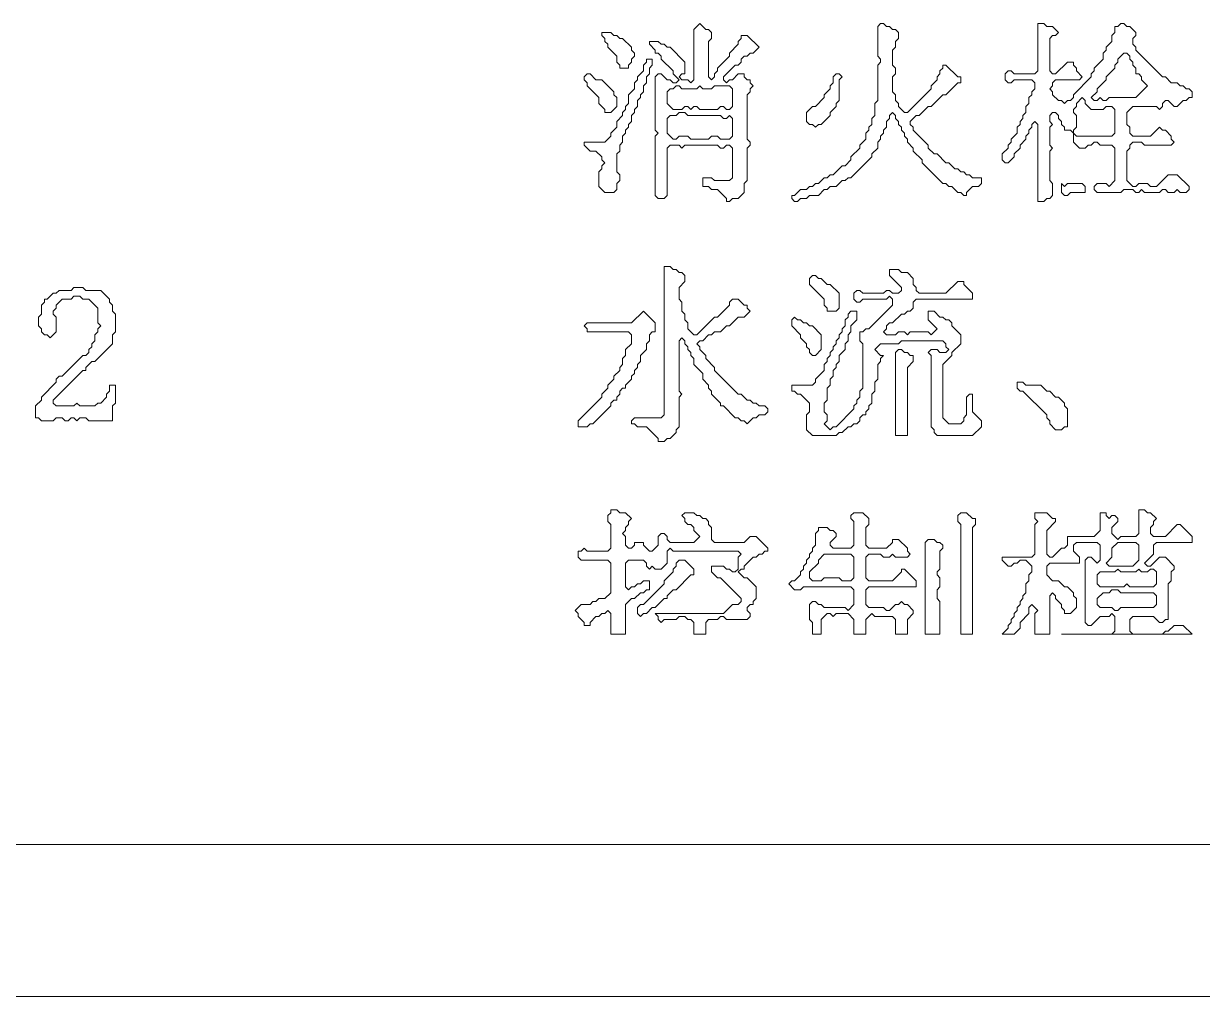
# Model space of a CAD drawing. Header units: millimetres. Extents: x 3 to 412, y 4 to 290.
# Drawn here: x 296.53 to 331.34, y 4.19 to 32.93 of the extents above; entities that cross this region are included whole.
import ezdxf

# ---------------------------------------------------------------- set-up
doc = ezdxf.new("R2010")
doc.units = ezdxf.units.MM
doc.layers.add('TRACE_STRAIGHT', color=5, linetype='Continuous', lineweight=0)
doc.layers.add('TRACE_TEXT_SYMBOL', color=6, linetype='Continuous', lineweight=0)

msp = doc.modelspace()

# ---------------------------------------------------------------- linework, layer by layer
at = {"layer": 'TRACE_STRAIGHT', "color": 5}
for p, q in [((152.324, 8.672), (376.637, 8.672)), ((234.193, 4.187), (411.947, 4.187))]:
    msp.add_line(p, q, dxfattribs=at)
at = {"layer": 'TRACE_TEXT_SYMBOL', "color": 6}
for points in [[(316.494, 32.928), (316.318, 32.753), (316.318, 31.264), (316.231, 31.176), (316.143, 31.264), (315.968, 31.264), (315.881, 31.352), (315.968, 31.439), (316.056, 31.439), (316.056, 31.789), (315.618, 32.227), (315.53, 32.227), (315.443, 32.315), (315.355, 32.315), (315.268, 32.402), (315.005, 32.402), (315.005, 32.315), (315.18, 32.14), (315.18, 32.052), (315.268, 32.052), (315.355, 31.965), (315.355, 31.877), (315.705, 31.527), (315.705, 31.439), (315.881, 31.264), (315.793, 31.176), (315.705, 31.176), (315.618, 31.264), (315.53, 31.264), (315.355, 31.439), (315.268, 31.439), (315.18, 31.352), (315.18, 29.775), (315.268, 29.688), (315.18, 29.6), (315.18, 27.849), (315.268, 27.761), (315.443, 27.761), (315.53, 27.849), (315.53, 29.25), (315.618, 29.337), (315.881, 29.337), (315.968, 29.25), (316.056, 29.337), (317.019, 29.337), (317.107, 29.25), (317.194, 29.25), (317.282, 29.337), (317.369, 29.337), (317.457, 29.25), (317.457, 28.374), (317.369, 28.287), (316.931, 28.287), (316.844, 28.374), (316.581, 28.374), (316.581, 28.111), (316.756, 28.111), (316.844, 28.024), (317.019, 28.024), (317.282, 27.761), (317.282, 27.673), (317.369, 27.673), (317.457, 27.761), (317.632, 27.761)], [(317.632, 27.761), (317.807, 27.936), (317.807, 28.199), (317.895, 28.287), (317.895, 29.25), (317.982, 29.337), (317.982, 29.425), (317.895, 29.513), (317.895, 30.826), (317.982, 30.914), (317.982, 31.001), (318.07, 31.089), (317.982, 31.176), (317.982, 31.264), (317.895, 31.264), (317.807, 31.352), (317.807, 31.439), (317.632, 31.439), (317.457, 31.264), (317.369, 31.264), (317.282, 31.176), (317.194, 31.264), (317.194, 31.352), (317.544, 31.702), (317.632, 31.702), (317.72, 31.789), (317.72, 31.877), (317.807, 31.965), (317.895, 31.965), (317.982, 32.052), (318.07, 32.052), (318.245, 32.227), (317.895, 32.578), (317.72, 32.578), (317.72, 32.49), (317.632, 32.402), (317.632, 32.315), (317.369, 32.052), (317.369, 31.965), (317.019, 31.614), (317.019, 31.527), (316.931, 31.439), (316.931, 31.352), (316.844, 31.264), (316.756, 31.352), (316.756, 32.402), (316.844, 32.49), (316.844, 32.665), (316.756, 32.753), (316.669, 32.753), (316.494, 32.928)], [(321.836, 32.928), (321.748, 32.84), (321.748, 31.965), (321.836, 31.877), (321.836, 31.789), (321.748, 31.702), (321.748, 30.651), (321.66, 30.563), (321.66, 30.213), (321.573, 30.126), (321.573, 29.95), (321.485, 29.863), (321.485, 29.775), (321.398, 29.688), (321.398, 29.513), (321.223, 29.337), (321.223, 29.25), (320.96, 28.987), (320.96, 28.9), (320.785, 28.724), (320.697, 28.724), (320.434, 28.462), (320.347, 28.462), (320.259, 28.374), (320.172, 28.374), (319.997, 28.199), (319.909, 28.199), (319.821, 28.111), (319.734, 28.111), (319.646, 28.024), (319.471, 28.024), (319.296, 27.849), (319.208, 27.849), (319.208, 27.761), (319.296, 27.673), (319.384, 27.673), (319.471, 27.761), (319.646, 27.761), (319.734, 27.849), (319.997, 27.849), (320.172, 28.024), (320.259, 28.024), (320.347, 28.111), (320.522, 28.111), (320.697, 28.287), (320.785, 28.287), (320.872, 28.374), (320.96, 28.374), (321.573, 28.987), (321.573, 29.075), (321.748, 29.25), (321.748, 29.425), (321.836, 29.513), (321.836, 29.6), (321.923, 29.688), (321.923, 29.775), (322.011, 29.863), (322.011, 30.038), (322.098, 30.126), (322.098, 30.213), (322.186, 30.301), (322.273, 30.213), (322.273, 30.126), (322.361, 30.038)], [(322.361, 30.476), (322.361, 30.563), (322.273, 30.651), (322.273, 30.826), (322.186, 30.914), (322.186, 31.352), (322.273, 31.439), (322.273, 31.614), (322.186, 31.702), (322.186, 32.14), (322.273, 32.227), (322.273, 32.402), (322.361, 32.49), (322.361, 32.665), (322.273, 32.753), (322.186, 32.753), (322.098, 32.84), (322.011, 32.84), (321.923, 32.928), (321.836, 32.928)], [(326.477, 32.928), (326.477, 31.527), (326.389, 31.439), (325.776, 31.439), (325.689, 31.527), (325.601, 31.527), (325.514, 31.439), (325.514, 31.264), (325.601, 31.176), (325.689, 31.176), (325.776, 31.264), (326.302, 31.264), (326.389, 31.176), (326.389, 31.001), (326.302, 30.914), (326.302, 30.826), (326.214, 30.739), (326.214, 30.563), (326.127, 30.476), (326.127, 30.301), (326.039, 30.213), (326.039, 30.126), (325.952, 30.038), (325.952, 29.95), (325.864, 29.863), (325.864, 29.688), (325.689, 29.513), (325.689, 29.425), (325.601, 29.337), (325.601, 29.25), (325.426, 29.075), (325.426, 28.9), (325.514, 28.812), (325.601, 28.812), (325.776, 28.987), (325.776, 29.075), (325.952, 29.25), (325.952, 29.337), (326.127, 29.513), (326.127, 29.6), (326.214, 29.688), (326.214, 29.775), (326.302, 29.863), (326.302, 29.95), (326.389, 30.038), (326.477, 29.95), (326.477, 27.673), (326.652, 27.673), (326.74, 27.761), (326.827, 27.761), (326.915, 27.849), (326.915, 28.199), (326.827, 28.287), (326.827, 29.162), (326.915, 29.25), (326.827, 29.337), (326.827, 29.863), (326.915, 29.95), (326.827, 30.038), (326.827, 30.213), (326.915, 30.301), (327.003, 30.301), (327.09, 30.213), (327.09, 30.126)], [(327.003, 31.264), (327.703, 31.264), (327.791, 31.352), (327.616, 31.527), (327.616, 31.614), (327.528, 31.702), (327.528, 31.789), (327.353, 31.789), (327.003, 31.439), (326.915, 31.439), (326.827, 31.527), (326.827, 32.49), (326.915, 32.578), (327.003, 32.578), (327.09, 32.665), (326.915, 32.84), (326.74, 32.84), (326.652, 32.928), (326.477, 32.928)], [(329.805, 29.6), (329.279, 29.6), (329.192, 29.688), (329.192, 29.863), (329.104, 29.95), (329.104, 30.301), (329.279, 30.476), (329.98, 30.476), (330.068, 30.388), (330.155, 30.476), (330.155, 30.563), (330.243, 30.651), (330.33, 30.651), (330.505, 30.476), (330.593, 30.476), (330.768, 30.651), (330.856, 30.651), (330.943, 30.739), (331.031, 30.739), (331.031, 30.914), (330.943, 31.001), (330.856, 31.001), (330.768, 31.089), (330.681, 31.089), (330.593, 31.176), (330.418, 31.176), (330.243, 31.352), (330.155, 31.352), (329.367, 32.14), (329.367, 32.227), (329.279, 32.315), (329.279, 32.49), (329.367, 32.578), (329.367, 32.665), (329.192, 32.84), (329.104, 32.84), (329.017, 32.928), (328.929, 32.928), (328.842, 32.84), (328.754, 32.84), (328.754, 32.665), (328.666, 32.578), (328.666, 32.402), (328.491, 32.227), (328.491, 32.14), (328.404, 32.052), (328.404, 31.877), (328.141, 31.614), (328.141, 31.527), (328.053, 31.439), (328.053, 31.352), (327.528, 30.826), (327.528, 30.739), (327.44, 30.651), (327.353, 30.651), (327.265, 30.563), (327.178, 30.651), (327.09, 30.651), (326.915, 30.826), (326.915, 30.914), (326.827, 31.001), (326.915, 31.089), (326.915, 31.176), (327.003, 31.264)], [(322.361, 30.038), (322.361, 29.95), (322.449, 29.863), (322.449, 29.775), (322.536, 29.688), (322.536, 29.6), (322.624, 29.513), (322.624, 29.425), (322.799, 29.25), (322.799, 29.162), (323.062, 28.9), (323.062, 28.812), (323.675, 28.199), (323.762, 28.199), (323.85, 28.111), (323.937, 28.111), (324.113, 27.936), (324.2, 27.936), (324.288, 27.849), (324.375, 27.849), (324.375, 27.936), (324.55, 28.111), (324.726, 28.111), (324.813, 28.199), (324.813, 28.374), (324.55, 28.374), (324.463, 28.462), (324.375, 28.462), (324.288, 28.549), (324.2, 28.549), (324.113, 28.637), (324.025, 28.637), (323.85, 28.812), (323.762, 28.812), (323.5, 29.075), (323.412, 29.075), (323.237, 29.25), (323.237, 29.337), (322.799, 29.775), (322.799, 29.863), (322.711, 29.95), (322.711, 30.038), (322.887, 30.213), (322.974, 30.213), (323.237, 30.476), (323.324, 30.476), (323.675, 30.826), (323.762, 30.826), (324.113, 31.176), (324.2, 31.176), (324.2, 31.352), (324.113, 31.352), (323.762, 31.702), (323.675, 31.702), (323.675, 31.614), (323.587, 31.527), (323.587, 31.439), (323.5, 31.352), (323.5, 31.264), (323.324, 31.089), (323.324, 31.001), (322.624, 30.301), (322.536, 30.301), (322.361, 30.476)], [(327.09, 30.126), (327.178, 30.038), (327.178, 29.95), (327.265, 29.863), (327.265, 29.775), (327.44, 29.775), (327.528, 29.688), (327.528, 29.425), (327.703, 29.25), (327.878, 29.25), (327.966, 29.337), (328.053, 29.337), (328.141, 29.425), (328.229, 29.425), (328.316, 29.337), (328.666, 29.337), (328.754, 29.25), (328.754, 28.287), (328.579, 28.111), (328.491, 28.199), (328.229, 28.199), (328.141, 28.111), (328.141, 28.024), (328.229, 27.936), (328.929, 27.936), (329.017, 28.024), (329.279, 28.024), (329.367, 27.936), (329.455, 27.936), (329.542, 28.024), (329.63, 27.936), (330.068, 27.936), (330.155, 28.024), (330.243, 28.024), (330.33, 27.936), (330.505, 27.936), (330.593, 28.024), (330.681, 27.936), (330.856, 27.936), (330.943, 28.024), (330.943, 28.111), (330.593, 28.462), (330.33, 28.462), (329.98, 28.111), (329.805, 28.111), (329.717, 28.199), (329.455, 28.199), (329.367, 28.111), (329.279, 28.111), (329.104, 28.287), (329.104, 29.162), (329.192, 29.25), (329.192, 29.337), (329.279, 29.425), (329.542, 29.425), (329.63, 29.337), (330.418, 29.337), (330.505, 29.425), (330.418, 29.513), (330.418, 29.6), (330.243, 29.775), (330.155, 29.775), (330.068, 29.863), (329.805, 29.6)], [(315.443, 25.747), (315.443, 21.368), (315.355, 21.281), (314.567, 21.281), (314.479, 21.193), (314.479, 21.105), (314.567, 21.105), (314.655, 21.018), (314.917, 21.018), (315.268, 20.668), (315.268, 20.58), (315.443, 20.58), (315.53, 20.668), (315.618, 20.668), (315.793, 20.843), (315.793, 20.93), (315.881, 21.018), (315.881, 21.894), (315.968, 21.981), (315.881, 22.069), (315.881, 23.557), (315.968, 23.645), (316.056, 23.557), (316.056, 23.47), (316.143, 23.382), (316.143, 23.295), (316.231, 23.207), (316.231, 23.12), (316.318, 23.032), (316.318, 22.857), (316.581, 22.594), (316.581, 22.419), (316.756, 22.244), (316.756, 22.156), (316.844, 22.069), (316.844, 21.981), (317.107, 21.718), (317.107, 21.631), (317.194, 21.631), (317.544, 21.281), (317.632, 21.281), (317.72, 21.193), (317.807, 21.193), (317.895, 21.105), (318.07, 21.281), (318.157, 21.281), (318.245, 21.368), (318.42, 21.368), (318.508, 21.456), (318.508, 21.543), (318.42, 21.631), (318.245, 21.631), (318.157, 21.718), (318.07, 21.718), (317.982, 21.806), (317.895, 21.806), (317.72, 21.981), (317.632, 21.981), (316.931, 22.682), (316.931, 22.769), (316.669, 23.032), (316.669, 23.12), (316.494, 23.295), (316.494, 23.382)], [(316.494, 23.382), (316.406, 23.47), (316.494, 23.557), (316.581, 23.557), (316.756, 23.733), (316.844, 23.733), (316.931, 23.82), (317.107, 23.82), (317.282, 23.995), (317.369, 23.995), (317.632, 24.258), (317.807, 24.258), (317.982, 24.433), (317.895, 24.521), (317.895, 24.608), (317.807, 24.608), (317.632, 24.784), (317.457, 24.784), (317.369, 24.696), (317.369, 24.608), (317.019, 24.258), (316.931, 24.258), (316.406, 23.733), (316.318, 23.733), (316.143, 23.908), (316.143, 24.083), (316.056, 24.171), (316.056, 24.346), (315.968, 24.433), (315.968, 24.696), (315.881, 24.784), (315.881, 25.134), (316.056, 25.309), (316.056, 25.484), (315.968, 25.572), (315.881, 25.572), (315.793, 25.659), (315.705, 25.659), (315.618, 25.747), (315.443, 25.747)], [(322.098, 25.659), (322.098, 25.484), (322.449, 25.134), (322.449, 25.046), (322.361, 24.959), (322.186, 24.959), (322.098, 25.046), (322.011, 25.046), (321.923, 24.959), (321.31, 24.959), (321.223, 25.046), (321.135, 25.046), (321.047, 24.959), (321.047, 24.784), (321.135, 24.696), (321.223, 24.696), (321.31, 24.784), (322.011, 24.784), (322.098, 24.871), (322.186, 24.784), (322.186, 24.608), (321.485, 23.908), (321.398, 23.908), (321.31, 23.82), (321.223, 23.82), (321.223, 23.557), (321.31, 23.47), (321.31, 22.156), (321.223, 22.069), (321.223, 21.894), (321.135, 21.806), (321.135, 21.718), (321.047, 21.631), (321.047, 21.543), (320.522, 21.018), (320.434, 21.018), (320.347, 20.93), (320.172, 21.105), (320.259, 21.193), (320.259, 21.368), (320.172, 21.456), (320.172, 21.718), (320.259, 21.806), (320.259, 22.156), (320.347, 22.244), (320.347, 22.419), (320.434, 22.507), (320.434, 22.682), (320.522, 22.769), (320.522, 22.857), (320.61, 22.944), (320.61, 23.12), (320.785, 23.295), (320.785, 23.47), (320.872, 23.557), (320.872, 23.733), (320.96, 23.82), (320.96, 23.995), (321.135, 24.171), (321.135, 24.433), (320.96, 24.433), (320.872, 24.346), (320.872, 24.258), (320.785, 24.171)], [(322.887, 25.046), (322.887, 25.134), (322.799, 25.221), (322.799, 25.397), (322.624, 25.572), (322.449, 25.572), (322.361, 25.659), (322.098, 25.659)], [(298.015, 25.134), (297.928, 25.046), (297.578, 25.046), (297.49, 24.959), (297.402, 24.959), (297.227, 24.784), (297.14, 24.784), (297.14, 24.696), (297.052, 24.608), (297.052, 24.346), (296.965, 24.258), (296.965, 23.995), (297.052, 23.908), (297.052, 23.82), (297.14, 23.733), (297.227, 23.733), (297.315, 23.645), (297.49, 23.82), (297.49, 24.258), (297.402, 24.346), (297.402, 24.433), (297.49, 24.521), (297.49, 24.608), (297.665, 24.784), (297.928, 24.784), (298.015, 24.871), (298.191, 24.871), (298.278, 24.784), (298.453, 24.784), (298.716, 24.521), (298.716, 24.083), (298.804, 23.995), (298.716, 23.908), (298.716, 23.82), (298.628, 23.733), (298.628, 23.557), (298.541, 23.47), (298.541, 23.382), (298.453, 23.295), (298.453, 23.207), (298.366, 23.12), (298.278, 23.12), (297.665, 22.507), (297.578, 22.507), (297.49, 22.419), (297.49, 22.331), (297.052, 21.894), (297.052, 21.806), (296.877, 21.631), (296.877, 21.281), (296.965, 21.281), (297.052, 21.193), (297.402, 21.193), (297.49, 21.281), (297.665, 21.281), (297.753, 21.193), (297.84, 21.193), (297.928, 21.281), (298.015, 21.281), (298.103, 21.193), (298.191, 21.281), (298.366, 21.281), (298.453, 21.193), (299.154, 21.193)], [(299.154, 21.193), (299.154, 21.631), (299.241, 21.718), (299.241, 22.244), (299.066, 22.244), (299.066, 22.069), (298.979, 21.981), (298.979, 21.894), (298.804, 21.718), (298.716, 21.718), (298.628, 21.631), (298.191, 21.631), (298.103, 21.718), (298.015, 21.631), (297.49, 21.631), (297.402, 21.718), (297.402, 21.806), (298.278, 22.682), (298.366, 22.682), (298.366, 22.769), (298.541, 22.944), (298.628, 22.944), (299.154, 23.47), (299.154, 23.733), (299.241, 23.82), (299.241, 24.346), (299.154, 24.433), (299.154, 24.608), (299.066, 24.696), (299.066, 24.784), (298.804, 25.046), (298.366, 25.046), (298.278, 25.134), (298.015, 25.134)], [(323.5, 23.295), (323.324, 23.295), (323.237, 23.207), (323.324, 23.12), (323.324, 21.018), (323.412, 20.93), (323.412, 20.843), (323.5, 20.755), (324.55, 20.755), (324.813, 21.018), (324.813, 21.193), (324.55, 21.456), (324.55, 21.981), (324.463, 21.981), (324.375, 21.894), (324.375, 21.368), (324.288, 21.281), (324.288, 21.193), (324.2, 21.105), (323.85, 21.105), (323.675, 21.281), (323.675, 22.857), (323.937, 23.12), (323.937, 23.207), (324.2, 23.47), (324.2, 23.733), (323.937, 23.995), (323.937, 24.083), (323.85, 24.171), (323.762, 24.171), (323.675, 24.258), (323.587, 24.258), (323.412, 24.433), (323.237, 24.433), (323.237, 24.171), (323.5, 23.908), (323.324, 23.733), (323.237, 23.82), (322.711, 23.82), (322.624, 23.733), (322.536, 23.82), (322.361, 23.82), (322.273, 23.733), (322.011, 23.733), (321.923, 23.82), (322.011, 23.908), (322.011, 23.995), (322.098, 24.083), (322.186, 24.083), (322.449, 24.346), (322.536, 24.346), (322.624, 24.433), (322.711, 24.433), (322.799, 24.521), (322.799, 24.696), (322.887, 24.784), (324.55, 24.784), (324.55, 24.959), (324.288, 25.221), (324.288, 25.309), (324.113, 25.309), (323.762, 24.959), (322.974, 24.959), (322.887, 25.046)], [(320.785, 24.171), (320.785, 23.995), (320.697, 23.908), (320.697, 23.82), (320.61, 23.733), (320.61, 23.645), (320.522, 23.557), (320.522, 23.47), (320.434, 23.382), (320.434, 23.295), (320.347, 23.207), (320.347, 23.12), (320.259, 23.032), (320.259, 22.944), (320.172, 22.857), (320.172, 22.682), (319.909, 22.419), (319.909, 22.331), (319.821, 22.244), (319.208, 22.244), (319.208, 22.069), (319.296, 22.069), (319.384, 21.981), (319.471, 21.981), (319.734, 21.718), (319.734, 21.456), (319.646, 21.368), (319.646, 20.93), (319.821, 20.755), (320.522, 20.755), (320.61, 20.843), (320.697, 20.843), (320.872, 21.018), (320.96, 21.018), (321.047, 21.105), (321.135, 21.105), (321.223, 21.193), (321.223, 21.281), (321.31, 21.368), (321.398, 21.368), (321.398, 21.456), (321.485, 21.543), (321.485, 21.631), (321.573, 21.718), (321.573, 21.981), (321.66, 22.069), (321.66, 22.331), (321.748, 22.419), (321.748, 22.857), (321.836, 22.944), (321.836, 23.032), (321.923, 23.12), (321.836, 23.12), (321.66, 23.295), (321.836, 23.47), (322.361, 23.47), (322.449, 23.557), (323.675, 23.557), (323.762, 23.47), (323.762, 23.382), (323.85, 23.295), (323.762, 23.207), (323.587, 23.207), (323.5, 23.295)], [(313.866, 18.566), (313.866, 18.478), (313.779, 18.391), (313.779, 18.215), (313.866, 18.128), (313.866, 17.427), (313.779, 17.34), (313.166, 17.34), (313.078, 17.427), (312.991, 17.34), (312.903, 17.34), (312.903, 17.165), (312.991, 17.077), (313.779, 17.077), (313.866, 16.989), (313.866, 16.114), (313.691, 15.939), (313.516, 15.939), (313.428, 15.851), (313.341, 15.851), (313.253, 15.763), (312.991, 15.763), (312.815, 15.588), (312.903, 15.501), (312.903, 15.413), (313.078, 15.238), (313.078, 15.15), (313.253, 15.15), (313.253, 15.238), (313.428, 15.413), (313.516, 15.413), (313.604, 15.501), (313.691, 15.501), (313.779, 15.588), (313.866, 15.501), (313.866, 14.888), (314.304, 14.888), (314.304, 15.763), (314.479, 15.939), (314.567, 15.939), (314.742, 16.114), (314.83, 16.114), (314.917, 16.201), (315.005, 16.201), (315.005, 16.464), (314.83, 16.464), (314.742, 16.376), (314.655, 16.376), (314.567, 16.289), (314.479, 16.289), (314.392, 16.201), (314.304, 16.289), (314.304, 16.989), (314.392, 17.077), (314.83, 17.077), (314.917, 16.989), (314.917, 16.902), (315.005, 16.814), (315.092, 16.902), (315.18, 16.814), (315.355, 16.814), (315.53, 16.989), (315.53, 17.34), (315.618, 17.427)], [(317.982, 17.778), (317.807, 17.602), (316.931, 17.602), (316.844, 17.69), (316.844, 18.04), (316.756, 18.128), (316.756, 18.215), (316.669, 18.303), (316.581, 18.303), (316.494, 18.391), (316.406, 18.391), (316.318, 18.478), (316.056, 18.478), (315.968, 18.391), (316.056, 18.303), (316.056, 18.215), (316.143, 18.128), (316.231, 18.128), (316.318, 18.04), (316.318, 17.953), (316.494, 17.778), (316.318, 17.602), (315.618, 17.602), (315.53, 17.69), (315.53, 17.778), (315.443, 17.865), (315.355, 17.865), (315.268, 17.778), (315.268, 17.515), (315.092, 17.34), (315.005, 17.34), (314.83, 17.515), (314.83, 17.602), (314.567, 17.602), (314.567, 17.515), (314.479, 17.427), (314.392, 17.427), (314.304, 17.515), (314.304, 17.778), (314.217, 17.865), (314.304, 17.953), (314.304, 18.04), (314.392, 18.128), (314.392, 18.215), (314.479, 18.303), (314.304, 18.478), (314.129, 18.478), (314.042, 18.566), (313.866, 18.566)], [(321.047, 18.478), (320.96, 18.391), (320.96, 18.303), (321.047, 18.215), (321.047, 17.515), (320.96, 17.427), (320.434, 17.427), (320.347, 17.515), (320.347, 17.602), (320.522, 17.778), (320.522, 17.865), (320.434, 17.953), (320.347, 17.953), (320.259, 18.04), (319.997, 18.04), (319.997, 17.953), (319.909, 17.865), (319.909, 17.515), (319.821, 17.427), (319.821, 17.34), (319.734, 17.252), (319.734, 17.165), (319.646, 17.077), (319.646, 16.989), (319.559, 16.902), (319.559, 16.814), (319.471, 16.727), (319.471, 16.639), (319.296, 16.464), (319.208, 16.464), (319.121, 16.376), (319.296, 16.201), (319.471, 16.201), (319.559, 16.289), (320.96, 16.289), (321.047, 16.201), (321.047, 15.763), (320.872, 15.588), (320.785, 15.676), (320.172, 15.676), (320.084, 15.763), (319.997, 15.763), (319.909, 15.851), (319.821, 15.851), (319.734, 15.763), (319.734, 15.326), (319.821, 15.238), (319.821, 14.888), (320.084, 14.888), (320.084, 15.326), (320.259, 15.501), (320.347, 15.501), (320.434, 15.413), (320.522, 15.501), (320.872, 15.501), (321.047, 15.326), (321.047, 14.888), (321.398, 14.888), (321.398, 15.326), (321.573, 15.501), (321.66, 15.413), (322.186, 15.413), (322.273, 15.326), (322.273, 14.888)], [(322.273, 14.888), (322.624, 14.888), (322.624, 15.326), (322.799, 15.501), (322.799, 15.588), (322.624, 15.763), (322.536, 15.763), (322.449, 15.851), (322.361, 15.763), (322.273, 15.763), (322.098, 15.588), (322.011, 15.588), (321.923, 15.676), (321.485, 15.676), (321.398, 15.763), (321.398, 16.201), (321.485, 16.289), (322.887, 16.289), (322.887, 16.464), (322.536, 16.814), (322.449, 16.814), (322.449, 16.727), (322.186, 16.464), (321.485, 16.464), (321.398, 16.552), (321.398, 17.165), (321.485, 17.252), (321.836, 17.252), (321.923, 17.165), (322.098, 17.165), (322.186, 17.252), (322.273, 17.165), (322.624, 17.165), (322.711, 17.252), (322.624, 17.34), (322.624, 17.427), (322.361, 17.69), (322.186, 17.69), (322.186, 17.602), (322.011, 17.427), (321.485, 17.427), (321.398, 17.515), (321.398, 18.04), (321.485, 18.128), (321.485, 18.303), (321.31, 18.478), (321.047, 18.478)], [(329.455, 18.566), (329.455, 17.865), (329.367, 17.778), (328.929, 17.778), (328.842, 17.69), (328.666, 17.865), (328.666, 18.04), (328.842, 18.215), (328.842, 18.303), (328.754, 18.391), (328.666, 18.391), (328.579, 18.303), (328.491, 18.391), (328.491, 18.478), (328.316, 18.478), (328.316, 17.953), (328.141, 17.778), (327.353, 17.778), (327.353, 17.515), (327.265, 17.427), (327.178, 17.427), (326.915, 17.165), (326.827, 17.165), (326.74, 17.252), (326.74, 17.953), (327.003, 18.215), (327.003, 18.303), (326.915, 18.303), (326.74, 18.478), (326.389, 18.478), (326.389, 18.303), (326.477, 18.215), (326.389, 18.128), (326.389, 17.252), (326.302, 17.165), (325.426, 17.165), (325.426, 17.077), (325.601, 16.902), (325.689, 16.902), (325.776, 16.989), (325.864, 16.989), (325.952, 17.077), (326.127, 17.077), (326.302, 16.902), (326.302, 16.727), (326.214, 16.639), (326.214, 16.464), (326.127, 16.376), (326.127, 16.114), (326.039, 16.026), (326.039, 15.939), (325.952, 15.851), (325.952, 15.763), (325.864, 15.676), (325.864, 15.588), (325.776, 15.501), (325.776, 15.413), (325.689, 15.326), (325.689, 15.238), (325.601, 15.15), (325.601, 15.063), (325.426, 14.888), (325.776, 14.888), (325.952, 15.063)], [(330.155, 15.238), (330.243, 15.326), (330.33, 15.326), (330.33, 16.376), (330.418, 16.464), (330.418, 16.727), (330.505, 16.814), (330.505, 16.902), (330.243, 17.165), (330.068, 17.165), (329.805, 16.902), (329.717, 16.902), (329.63, 16.989), (329.892, 17.252), (329.892, 17.515), (329.98, 17.602), (331.031, 17.602), (331.031, 17.778), (330.681, 18.128), (330.593, 18.128), (330.243, 17.778), (329.892, 17.778), (329.805, 17.865), (329.805, 18.04), (329.892, 18.128), (329.892, 18.215), (329.98, 18.303), (329.805, 18.478), (329.717, 18.478), (329.63, 18.566), (329.455, 18.566)], [(315.618, 17.427), (315.705, 17.34), (317.632, 17.34), (317.72, 17.252), (317.632, 17.165), (317.632, 16.814), (317.544, 16.727), (317.457, 16.727), (317.369, 16.814), (317.282, 16.814), (317.194, 16.902), (316.844, 16.902), (316.844, 16.727), (317.019, 16.552), (317.107, 16.552), (317.72, 15.939), (317.72, 15.851), (317.632, 15.763), (317.457, 15.763), (317.194, 15.501), (315.18, 15.501), (315.268, 15.413), (315.268, 15.326), (315.355, 15.238), (315.443, 15.326), (315.793, 15.326), (315.881, 15.413), (316.056, 15.413), (316.143, 15.326), (316.231, 15.326), (316.318, 15.238), (316.318, 14.888), (316.669, 14.888), (316.669, 15.238), (316.756, 15.326), (317.019, 15.326), (317.107, 15.413), (317.194, 15.413), (317.282, 15.326), (317.895, 15.326), (317.982, 15.413), (317.982, 15.501), (317.895, 15.588), (317.895, 15.676), (317.982, 15.763), (318.07, 15.763), (318.07, 15.851), (318.157, 15.939), (318.157, 16.289), (317.895, 16.552), (317.807, 16.552), (317.632, 16.727), (317.72, 16.814), (317.807, 16.814), (317.807, 16.902), (318.07, 17.165), (318.157, 17.165), (318.245, 17.252), (318.333, 17.252), (318.42, 17.34), (318.508, 17.34), (318.508, 17.427), (318.157, 17.778), (317.982, 17.778)], [(325.952, 15.063), (325.952, 15.238), (326.214, 15.501), (326.214, 15.676), (326.302, 15.763), (326.477, 15.588), (326.389, 15.501), (326.389, 14.888), (326.827, 14.888), (326.827, 16.026), (326.915, 16.114), (327.003, 16.026), (327.003, 15.939), (327.178, 15.763), (327.178, 15.676), (327.265, 15.588), (327.265, 15.501), (327.44, 15.501), (327.616, 15.676), (327.616, 15.939), (327.528, 16.026), (327.528, 16.114), (327.353, 16.289), (327.265, 16.289), (327.09, 16.464), (326.915, 16.464), (326.74, 16.639), (326.74, 16.902), (326.827, 16.989), (327.703, 16.989), (327.703, 17.165), (327.528, 17.34), (327.528, 17.515), (327.616, 17.602), (328.229, 17.602), (328.316, 17.515), (328.316, 17.077), (328.229, 16.989), (328.053, 17.165), (327.966, 17.165), (327.878, 17.077), (327.878, 15.238), (327.966, 15.15), (328.053, 15.15), (328.316, 15.413), (328.579, 15.413), (328.666, 15.501), (328.754, 15.413), (328.754, 14.975), (328.666, 14.888), (327.178, 14.888), (331.031, 14.888), (330.768, 15.15), (330.505, 15.15), (330.33, 14.975), (330.243, 14.975), (330.155, 14.888), (329.279, 14.888), (329.192, 14.975), (329.192, 15.326), (329.279, 15.413), (329.892, 15.413), (330.068, 15.238), (330.155, 15.238)]]:
    msp.add_lwpolyline(points, dxfattribs=at)
for points in [[(313.604, 32.665), (313.604, 32.578), (313.691, 32.49), (313.691, 32.402), (313.779, 32.315), (313.779, 32.227), (314.042, 31.965), (314.042, 31.789), (314.129, 31.702), (314.129, 31.614), (314.392, 31.614), (314.392, 31.702), (314.479, 31.789), (314.479, 31.877), (314.567, 31.965), (314.567, 32.052), (314.479, 32.14), (314.479, 32.227), (314.217, 32.49), (314.129, 32.49), (314.042, 32.578), (313.954, 32.578), (313.866, 32.665)], [(329.017, 32.052), (329.104, 32.052), (329.192, 31.965), (329.192, 31.877), (329.279, 31.789), (329.279, 31.702), (329.367, 31.614), (329.367, 31.439), (329.455, 31.439), (329.542, 31.352), (329.542, 31.264), (329.717, 31.089), (329.367, 30.739), (328.579, 30.739), (328.491, 30.651), (328.404, 30.651), (328.316, 30.739), (328.229, 30.651), (328.141, 30.651), (328.053, 30.739), (328.229, 30.914), (328.229, 31.001), (328.491, 31.264), (328.491, 31.352), (328.754, 31.614), (328.754, 31.702), (328.842, 31.789), (328.842, 31.877)], [(314.917, 31.877), (314.917, 31.789), (314.83, 31.702), (314.83, 31.527), (314.655, 31.352), (314.655, 31.264), (314.567, 31.176), (314.567, 31.001), (314.392, 30.826), (314.392, 30.563), (314.304, 30.476), (314.304, 30.388), (314.217, 30.301), (314.217, 30.213), (314.042, 30.038), (314.042, 29.863), (313.866, 29.688), (313.866, 29.6), (313.691, 29.425), (313.078, 29.425), (313.078, 29.337), (313.253, 29.162), (313.428, 29.162), (313.604, 28.987), (313.604, 28.9), (313.691, 28.812), (313.604, 28.724), (313.604, 28.637), (313.516, 28.549), (313.516, 28.111), (313.691, 27.936), (313.954, 27.936), (314.042, 28.024), (314.042, 28.199), (314.129, 28.287), (314.129, 28.462), (314.042, 28.549), (314.042, 29.075), (314.129, 29.162), (314.129, 29.337), (314.217, 29.425), (314.217, 29.6), (314.304, 29.688), (314.304, 29.775), (314.392, 29.863), (314.392, 29.95), (314.479, 30.038), (314.479, 30.213), (314.567, 30.301), (314.567, 30.388), (314.655, 30.476), (314.655, 30.651), (314.742, 30.739), (314.742, 30.826), (314.83, 30.914), (314.83, 31.089), (314.917, 31.176), (314.917, 31.352), (315.005, 31.439), (315.005, 31.614), (315.092, 31.702), (315.092, 31.877)], [(313.166, 31.439), (313.078, 31.352), (313.078, 31.264), (313.166, 31.176), (313.166, 31.089), (313.516, 30.739), (313.516, 30.563), (313.691, 30.388), (313.691, 30.301), (313.866, 30.301), (314.042, 30.476), (314.042, 30.739), (313.954, 30.826), (313.954, 30.914), (313.604, 31.264), (313.428, 31.264), (313.253, 31.439)], [(320.522, 31.439), (320.434, 31.352), (320.434, 31.176), (320.347, 31.089), (320.347, 31.001), (320.172, 30.826), (320.172, 30.739), (319.909, 30.476), (319.821, 30.476), (319.646, 30.301), (319.646, 30.038), (319.734, 29.95), (319.821, 29.95), (319.909, 29.863), (319.997, 29.95), (320.084, 29.95), (320.347, 30.213), (320.347, 30.301), (320.522, 30.476), (320.522, 30.563), (320.61, 30.651), (320.61, 31.264), (320.697, 31.352), (320.61, 31.439)], [(315.705, 31.001), (315.793, 31.089), (315.881, 31.089), (315.968, 31.001), (316.406, 31.001), (316.494, 31.089), (316.581, 31.001), (316.844, 31.001), (316.931, 31.089), (317.369, 31.089), (317.457, 31.001), (317.457, 30.476), (317.369, 30.388), (317.282, 30.388), (317.194, 30.476), (317.107, 30.476), (317.019, 30.388), (316.494, 30.388), (316.406, 30.476), (316.318, 30.476), (316.231, 30.388), (316.143, 30.476), (316.056, 30.476), (315.968, 30.388), (315.705, 30.388), (315.53, 30.563), (315.53, 30.914), (315.618, 31.001)], [(327.791, 30.739), (327.878, 30.651), (327.878, 30.563), (328.053, 30.388), (328.404, 30.388), (328.491, 30.476), (328.666, 30.476), (328.754, 30.388), (328.754, 29.688), (328.666, 29.6), (327.616, 29.6), (327.528, 29.688), (327.528, 29.775), (327.616, 29.863), (327.616, 30.213), (327.528, 30.301), (327.528, 30.388), (327.616, 30.476), (327.616, 30.563)], [(315.793, 30.213), (315.881, 30.301), (316.056, 30.301), (316.143, 30.213), (317.107, 30.213), (317.194, 30.126), (317.282, 30.126), (317.369, 30.213), (317.457, 30.126), (317.457, 29.6), (317.369, 29.513), (317.107, 29.513), (317.019, 29.6), (316.844, 29.6), (316.756, 29.513), (316.231, 29.513), (316.143, 29.6), (315.881, 29.6), (315.793, 29.513), (315.705, 29.513), (315.53, 29.688), (315.53, 30.126), (315.618, 30.213)], [(327.178, 28.199), (327.178, 27.936), (327.265, 27.849), (327.353, 27.849), (327.44, 27.936), (327.878, 27.936), (327.878, 28.111), (327.791, 28.199), (327.353, 28.199), (327.265, 28.111)], [(319.821, 25.484), (319.734, 25.397), (319.734, 25.221), (320.172, 24.784), (320.172, 24.608), (320.259, 24.521), (320.259, 24.433), (320.522, 24.433), (320.61, 24.521), (320.61, 24.959), (320.347, 25.221), (320.259, 25.221), (320.084, 25.397), (319.997, 25.397), (319.909, 25.484)], [(314.83, 24.433), (314.479, 24.083), (313.166, 24.083), (313.078, 23.995), (313.166, 23.908), (313.166, 23.82), (314.392, 23.82), (314.479, 23.733), (314.479, 23.47), (314.304, 23.295), (314.304, 23.12), (314.217, 23.032), (314.217, 22.857), (314.129, 22.769), (314.129, 22.682), (313.954, 22.507), (313.954, 22.419), (313.779, 22.244), (313.779, 22.156), (313.604, 21.981), (313.604, 21.894), (312.903, 21.193), (312.903, 21.018), (313.166, 21.018), (313.253, 21.105), (313.341, 21.105), (313.866, 21.631), (313.866, 21.718), (313.954, 21.806), (314.042, 21.806), (314.042, 21.894), (314.129, 21.981), (314.129, 22.069), (314.217, 22.156), (314.304, 22.156), (314.304, 22.244), (314.479, 22.419), (314.479, 22.507), (314.567, 22.594), (314.567, 22.682), (314.655, 22.769), (314.655, 22.857), (314.742, 22.944), (314.742, 23.12), (314.917, 23.295), (314.917, 23.47), (315.005, 23.557), (315.005, 23.733), (315.092, 23.82), (315.18, 23.82), (315.18, 24.083)], [(319.296, 24.258), (319.208, 24.171), (319.208, 23.995), (319.471, 23.733), (319.471, 23.645), (319.646, 23.47), (319.646, 23.382), (319.734, 23.295), (319.734, 23.207), (319.821, 23.12), (319.909, 23.12), (320.084, 23.295), (320.084, 23.733), (319.821, 23.995), (319.734, 23.995), (319.646, 24.083), (319.559, 24.083), (319.471, 24.171), (319.384, 24.171)], [(322.361, 23.295), (322.273, 23.207), (322.273, 20.755), (322.624, 20.755), (322.624, 22.769), (322.799, 22.944), (322.799, 23.12), (322.711, 23.12), (322.624, 23.207), (322.536, 23.207), (322.449, 23.295)], [(325.864, 22.331), (325.864, 22.156), (325.952, 22.069), (326.039, 22.069), (326.74, 21.368), (326.74, 21.281), (326.827, 21.193), (326.827, 21.105), (327.003, 20.93), (327.178, 20.93), (327.265, 21.018), (327.353, 21.018), (327.353, 21.543), (327.265, 21.631), (327.265, 21.718), (327.09, 21.894), (327.003, 21.894), (326.827, 22.069), (326.74, 22.069), (326.565, 22.244), (326.127, 22.244), (326.039, 22.331)], [(324.2, 18.478), (324.113, 18.391), (324.113, 18.215), (324.2, 18.128), (324.2, 14.888), (324.55, 14.888), (324.55, 18.04), (324.638, 18.128), (324.638, 18.303), (324.55, 18.303), (324.375, 18.478)], [(323.237, 17.69), (323.149, 17.602), (323.149, 14.888), (323.587, 14.888), (323.587, 15.851), (323.5, 15.939), (323.5, 16.201), (323.587, 16.289), (323.587, 16.552), (323.5, 16.639), (323.5, 16.727), (323.587, 16.814), (323.587, 17.34), (323.675, 17.427), (323.675, 17.515), (323.587, 17.602), (323.5, 17.602), (323.412, 17.69)], [(328.842, 17.602), (329.367, 17.602), (329.455, 17.515), (329.455, 17.077), (329.279, 16.902), (328.579, 16.902), (328.491, 16.989), (328.666, 17.165), (328.666, 17.427)], [(315.881, 17.077), (315.793, 16.989), (315.793, 16.902), (315.705, 16.814), (315.705, 16.727), (315.443, 16.464), (315.443, 16.376), (314.83, 15.763), (314.742, 15.763), (314.655, 15.676), (314.655, 15.501), (314.742, 15.413), (314.83, 15.501), (314.917, 15.501), (315.092, 15.676), (315.18, 15.676), (315.443, 15.939), (315.53, 15.939), (315.53, 16.026), (315.705, 16.201), (315.793, 16.201), (316.231, 16.639), (316.318, 16.639), (316.318, 16.814), (316.056, 17.077)], [(320.172, 17.252), (320.96, 17.252), (321.047, 17.165), (321.047, 16.552), (320.96, 16.464), (320.697, 16.464), (320.61, 16.552), (320.172, 16.552), (320.084, 16.464), (319.821, 16.464), (319.734, 16.552), (319.734, 16.727), (319.997, 16.989), (319.997, 17.077)], [(328.754, 16.727), (328.842, 16.814), (328.929, 16.727), (329.367, 16.727), (329.455, 16.814), (329.542, 16.727), (329.717, 16.727), (329.805, 16.814), (329.892, 16.814), (329.98, 16.727), (329.98, 16.376), (329.892, 16.289), (329.192, 16.289), (329.104, 16.376), (329.017, 16.289), (328.316, 16.289), (328.229, 16.376), (328.229, 16.639), (328.316, 16.727)], [(328.579, 16.114), (328.666, 16.201), (328.842, 16.201), (328.929, 16.114), (329.892, 16.114), (329.98, 16.026), (329.98, 15.763), (329.892, 15.676), (328.929, 15.676), (328.842, 15.588), (328.754, 15.588), (328.666, 15.676), (328.316, 15.676), (328.229, 15.763), (328.229, 15.939), (328.404, 16.114)]]:
    msp.add_lwpolyline(points, close=True, dxfattribs=at)

doc.saveas('drawing.dxf')
